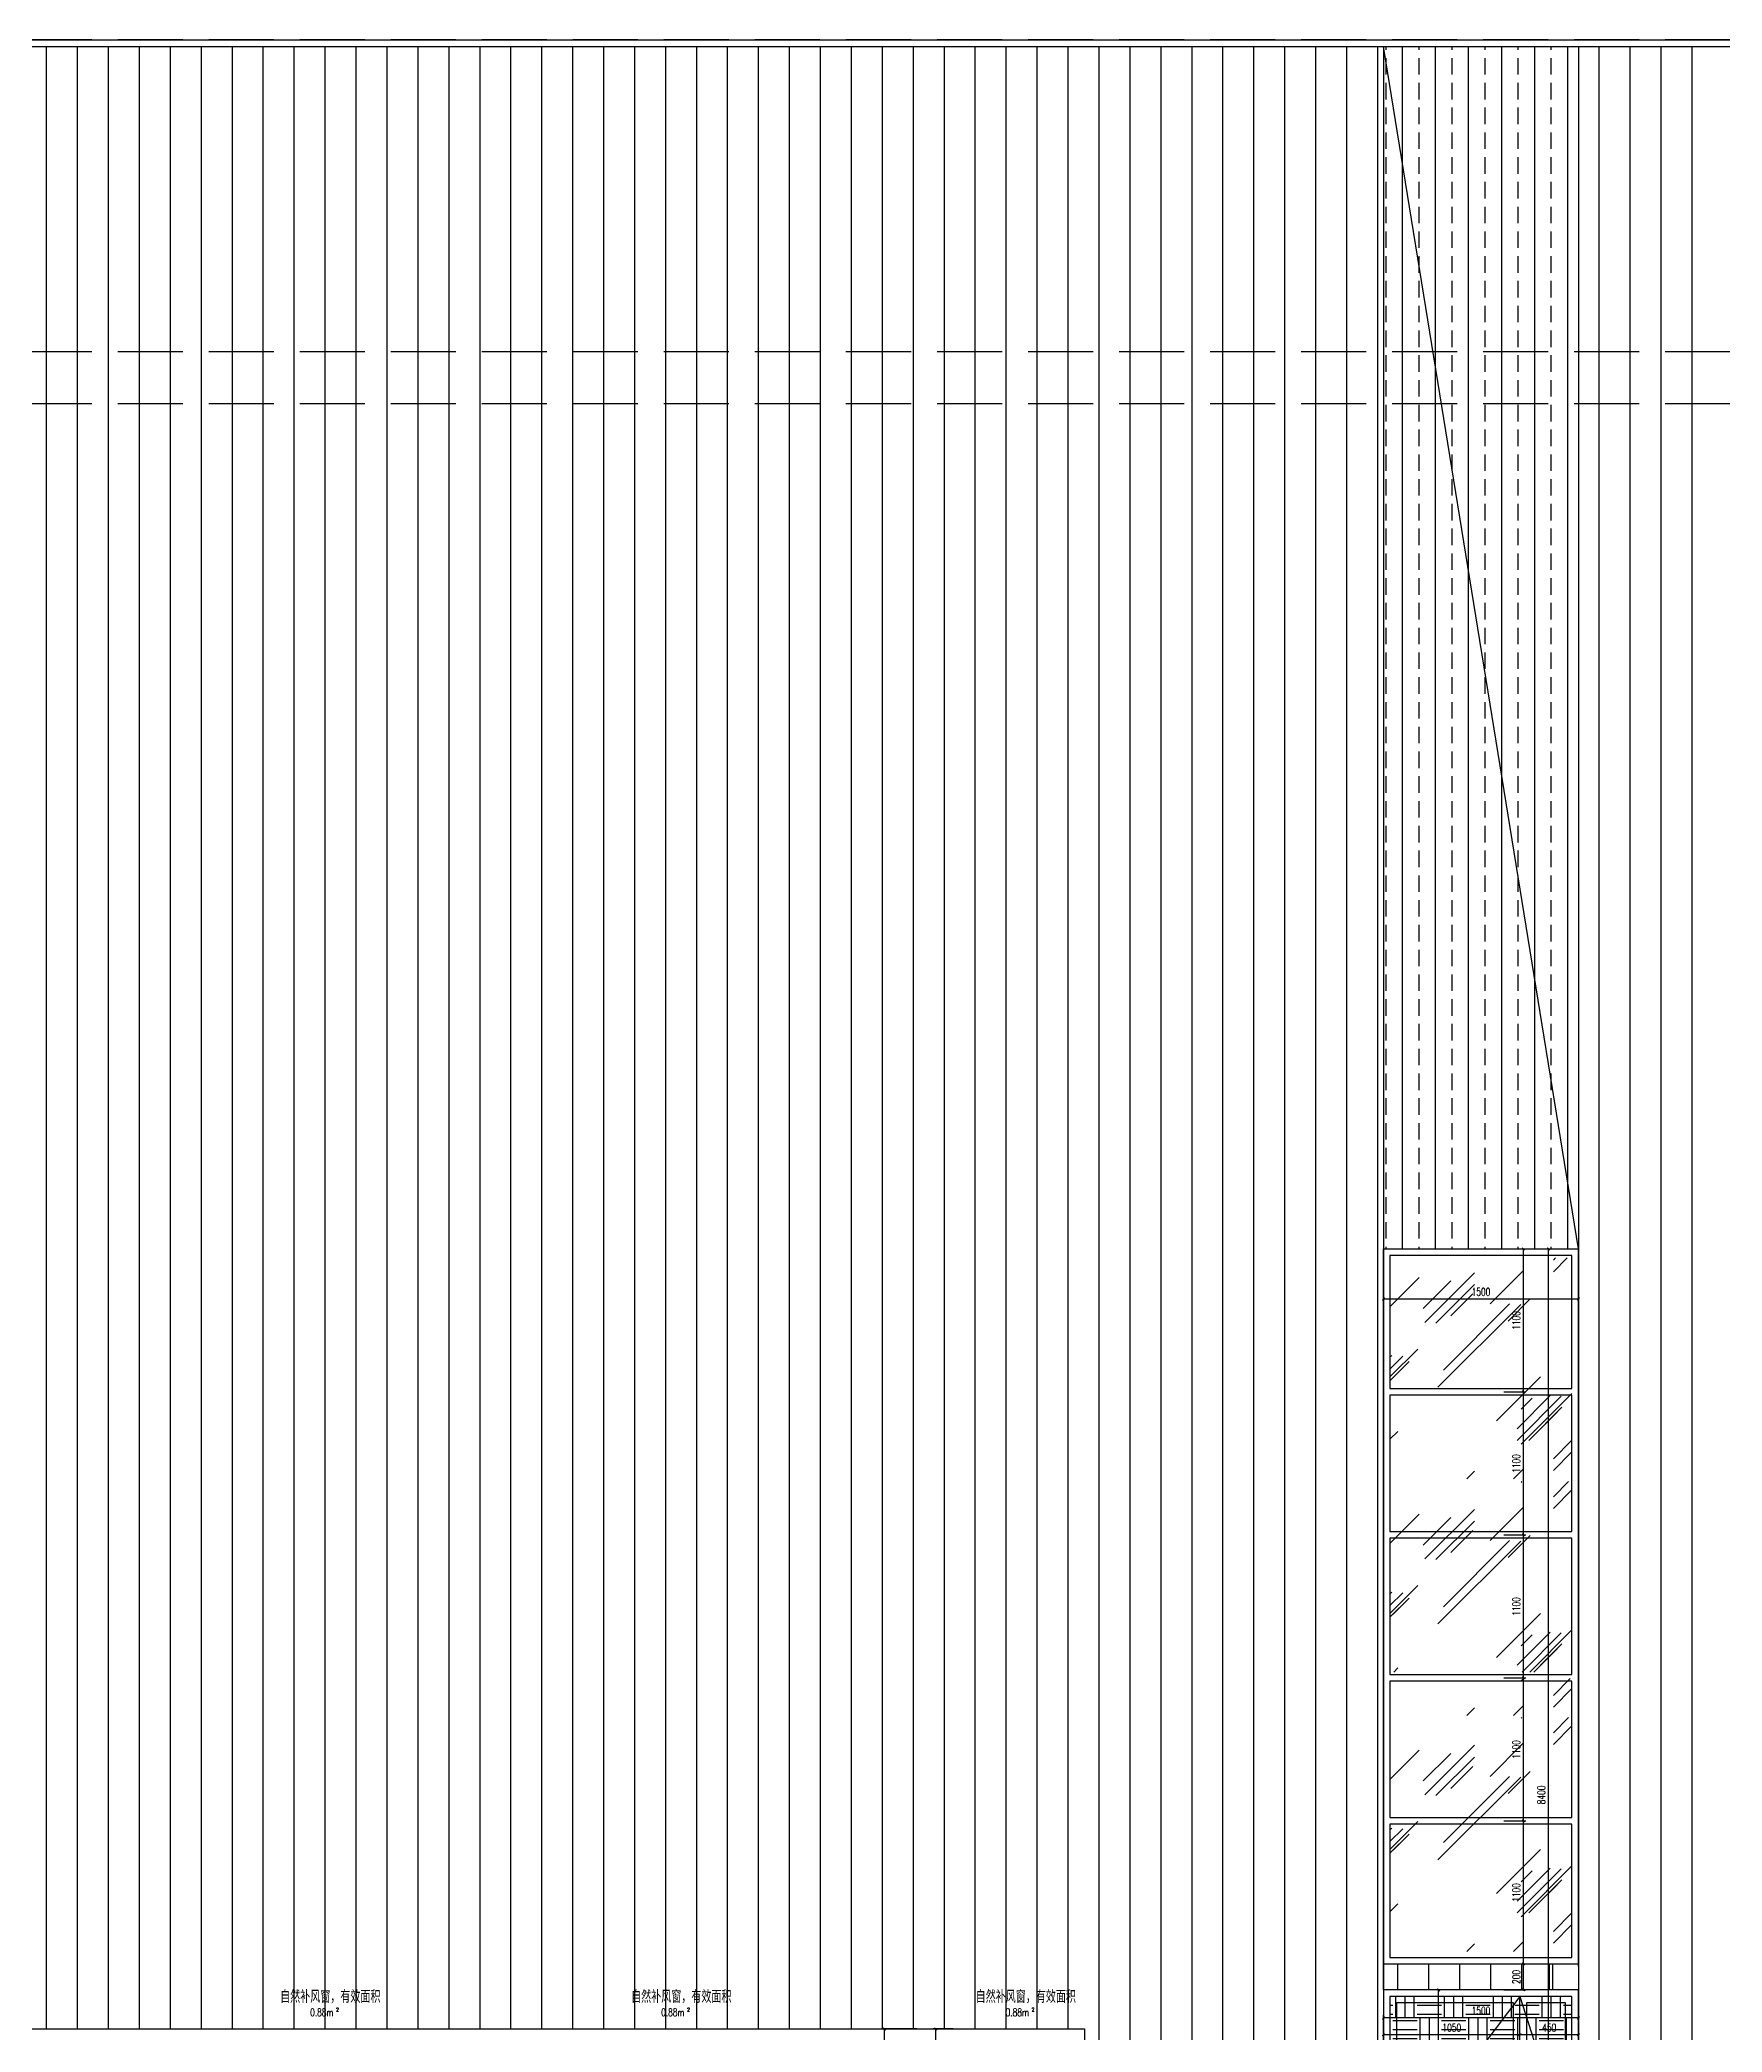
# Model space of a CAD drawing. Extents: x -2377130 to 293730, y -2 to 754590.
# Drawn here: x -843095 to -830154, y 519612 to 534937 of the extents above; entities that cross this region are included whole.
import ezdxf

# ---------------------------------------------------------------- set-up
doc = ezdxf.new("R2010")
doc.units = 0
doc.header["$LTSCALE"] = 1000
doc.header["$MEASUREMENT"] = 0
doc.linetypes.add('__DASH', pattern=[0.35, 0.25, -0.1])
doc.linetypes.add('DOTE', pattern=[2.42, 2, -0.2, 0.02, -0.2])
doc.layers.get('Defpoints').update_dxf_attribs({"color": 210})
for name, color, linetype in [('A-AXIS-DOTE', 14, 'DOTE'), ('A-HATCH-2', 251, 'Continuous'), ('A-LIN-V', 9, 'Continuous'), ('A-WINDOW', 140, 'Continuous'), ('A-门窗表显示尺寸', 160, 'Continuous'), ('AS-WALL', 40, 'Continuous'), ('SPACE', 7, 'Continuous'), ('SPACE_HATCH', 8, 'Continuous'), ('参考线', 8, 'Continuous')]:
    doc.layers.add(name, color=color, linetype=linetype)
doc.layers.add('A-WALL-HATCH', color=8, linetype='Continuous', lineweight=13)
doc.styles.add('_TCH_DIM_T3', font='SIMPLEX', dxfattribs={"width": 0.705882, "bigfont": 'GBCBIG'})
doc.styles.add('_TCH_SPACE', font='SIMPLEX', dxfattribs={"height": 5, "bigfont": 'GBCBIG'})
doc.styles.add('A-DIM_T3', font='SIMPLEX', dxfattribs={"width": 0.705882, "bigfont": 'GBCBIG'})
doc.dimstyles.new('_TCH_ARCH&&20', dxfattribs={"dimtxt": 59.5, "dimasz": 20, "dimexe": 20, "dimexo": 20, "dimgap": 25.25, "dimtad": 1, "dimdec": 0, "dimzin": 0, "dimdsep": 46, "dimtxsty": '_TCH_DIM_T3', "dimblk": 'ARCHTICK', "dimcen": 0.09, "dimclrt": 7, "dimazin": 2, "dimtfac": 1, "dimtdec": 0, "dimtix": 1, "dimtmove": 2, "dimatfit": 3, "dimfxl": 0, "dimtolj": 1, "dimtzin": 0, "dimarcsym": 0})
doc.dimstyles.new('A-DIM&&20', dxfattribs={"dimtxt": 59.5, "dimasz": 20, "dimexe": 20, "dimexo": 20, "dimgap": 25.25, "dimtad": 1, "dimdec": 0, "dimzin": 0, "dimdsep": 46, "dimtxsty": 'A-DIM_T3', "dimblk": 'ARCHTICK', "dimcen": 0.09, "dimclrt": 7, "dimazin": 2, "dimtfac": 1, "dimtdec": 0, "dimtix": 1, "dimtmove": 2, "dimatfit": 3, "dimfxl": 0, "dimtolj": 1, "dimtzin": 0, "dimarcsym": 0})

# ---------------------------------------------------------------- blocks, each defined once
blk = doc.blocks.new('_ArchTick')
at = {"color": 0, "linetype": 'ByBlock', "const_width": 0.4}
blk.add_lwpolyline([(-0.5, -0.5), (0.5, 0.5)], dxfattribs=at)
blk = doc.blocks.new('*D999')
at = {"layer": 'A-门窗表显示尺寸', "color": 0, "lineweight": -2}
for p, q in [((-855959, 519617), (-855959, 519350)), ((-835059, 519617), (-835059, 519350)), ((-855959, 519370), (-835059, 519370))]:
    blk.add_line(p, q, dxfattribs=at)
at = {"layer": 'Defpoints', "color": 0}
for p in [(-855959, 519637), (-835059, 519637), (-835059, 519370)]:
    blk.add_point(p, dxfattribs=at)
at = {"layer": 'A-门窗表显示尺寸', "color": 0, "lineweight": -2, "xscale": 20, "yscale": 20, "zscale": 20, "rotation": 180}
blk.add_blockref('_ArchTick', (-855959, 519370), dxfattribs=at)
at = {"layer": 'A-门窗表显示尺寸', "color": 0, "lineweight": -2, "xscale": 20, "yscale": 20, "zscale": 20}
blk.add_blockref('_ArchTick', (-835059, 519370), dxfattribs=at)
at = {"layer": 'A-门窗表显示尺寸', "color": 7, "insert": (-845509, 519425), "char_height": 59.5, "attachment_point": 5, "style": 'A-DIM_T3'}
blk.add_mtext('\\A1;20900', dxfattribs=at)
blk = doc.blocks.new('*D991')
at = {"layer": 'A-门窗表显示尺寸', "color": 0, "lineweight": -2}
for p, q in [((-836069, 519637), (-836223, 519637)), ((-836203, 518437), (-836203, 519637)), ((-836069, 518437), (-836223, 518437))]:
    blk.add_line(p, q, dxfattribs=at)
at = {"layer": 'Defpoints', "color": 0}
for p in [(-836203, 519637), (-836049, 519637), (-836049, 518437)]:
    blk.add_point(p, dxfattribs=at)
at = {"layer": 'A-门窗表显示尺寸', "color": 0, "lineweight": -2, "xscale": 20, "yscale": 20, "zscale": 20}
for p, rotation in [((-836203, 519637), 90), ((-836203, 518437), 270)]:
    blk.add_blockref('_ArchTick', p, dxfattribs=dict(at, rotation=rotation))
at = {"layer": 'A-门窗表显示尺寸', "color": 7, "insert": (-836258, 519037), "char_height": 59.5, "attachment_point": 5, "rotation": 90, "style": 'A-DIM_T3'}
blk.add_mtext('\\A1;1200', dxfattribs=at)
blk = doc.blocks.new('*D980')
at = {"layer": 'A-门窗表显示尺寸', "color": 0, "lineweight": -2}
for p, q in [((-836349, 519637), (-836617, 519637)), ((-836597, 517237), (-836597, 519637)), ((-836349, 517237), (-836617, 517237))]:
    blk.add_line(p, q, dxfattribs=at)
at = {"layer": 'Defpoints', "color": 0}
for p in [(-836597, 519637), (-836329, 519637), (-836329, 517237)]:
    blk.add_point(p, dxfattribs=at)
at = {"layer": 'A-门窗表显示尺寸', "color": 0, "lineweight": -2, "xscale": 20, "yscale": 20, "zscale": 20}
for p, rotation in [((-836597, 519637), 90), ((-836597, 517237), 270)]:
    blk.add_blockref('_ArchTick', p, dxfattribs=dict(at, rotation=rotation))
at = {"layer": 'A-门窗表显示尺寸', "color": 7, "insert": (-836652, 518487), "char_height": 59.5, "attachment_point": 5, "rotation": 90, "style": 'A-DIM_T3'}
blk.add_mtext('\\A1;2400', dxfattribs=at)
blk = doc.blocks.new('*D1027')
at = {"layer": 'A-门窗表显示尺寸', "color": 0, "lineweight": -2}
for p, q in [((-831833, 520137), (-831663, 520137)), ((-831683, 519937), (-831683, 520137)), ((-831833, 519937), (-831663, 519937))]:
    blk.add_line(p, q, dxfattribs=at)
at = {"layer": 'Defpoints', "color": 0}
for p in [(-831853, 520137), (-831683, 520137), (-831853, 519937)]:
    blk.add_point(p, dxfattribs=at)
at = {"layer": 'A-门窗表显示尺寸', "color": 0, "lineweight": -2, "xscale": 20, "yscale": 20, "zscale": 20}
for p, rotation in [((-831683, 520137), 90), ((-831683, 519937), 270)]:
    blk.add_blockref('_ArchTick', p, dxfattribs=dict(at, rotation=rotation))
at = {"layer": 'A-门窗表显示尺寸', "color": 7, "insert": (-831738, 520037), "char_height": 59.5, "attachment_point": 5, "rotation": 90, "style": '_TCH_DIM_T3'}
blk.add_mtext('\\A1;200', dxfattribs=at)
blk = doc.blocks.new('*D1028')
at = {"layer": 'A-门窗表显示尺寸', "color": 0, "lineweight": -2}
for p, q in [((-831833, 521237), (-831663, 521237)), ((-831683, 520137), (-831683, 521237)), ((-831833, 520137), (-831663, 520137))]:
    blk.add_line(p, q, dxfattribs=at)
at = {"layer": 'Defpoints', "color": 0}
for p in [(-831853, 521237), (-831683, 521237), (-831853, 520137)]:
    blk.add_point(p, dxfattribs=at)
at = {"layer": 'A-门窗表显示尺寸', "color": 0, "lineweight": -2, "xscale": 20, "yscale": 20, "zscale": 20}
for p, rotation in [((-831683, 521237), 90), ((-831683, 520137), 270)]:
    blk.add_blockref('_ArchTick', p, dxfattribs=dict(at, rotation=rotation))
at = {"layer": 'A-门窗表显示尺寸', "color": 7, "insert": (-831738, 520687), "char_height": 59.5, "attachment_point": 5, "rotation": 90, "style": '_TCH_DIM_T3'}
blk.add_mtext('\\A1;1100', dxfattribs=at)
blk = doc.blocks.new('*D1029')
at = {"layer": 'A-门窗表显示尺寸', "color": 0, "lineweight": -2}
for p, q in [((-831833, 522337), (-831663, 522337)), ((-831683, 521237), (-831683, 522337)), ((-831833, 521237), (-831663, 521237))]:
    blk.add_line(p, q, dxfattribs=at)
at = {"layer": 'Defpoints', "color": 0}
for p in [(-831853, 522337), (-831683, 522337), (-831853, 521237)]:
    blk.add_point(p, dxfattribs=at)
at = {"layer": 'A-门窗表显示尺寸', "color": 0, "lineweight": -2, "xscale": 20, "yscale": 20, "zscale": 20}
for p, rotation in [((-831683, 522337), 90), ((-831683, 521237), 270)]:
    blk.add_blockref('_ArchTick', p, dxfattribs=dict(at, rotation=rotation))
at = {"layer": 'A-门窗表显示尺寸', "color": 7, "insert": (-831738, 521787), "char_height": 59.5, "attachment_point": 5, "rotation": 90, "style": '_TCH_DIM_T3'}
blk.add_mtext('\\A1;1100', dxfattribs=at)
blk = doc.blocks.new('*D1030')
at = {"layer": 'A-门窗表显示尺寸', "color": 0, "lineweight": -2}
for p, q in [((-831833, 523437), (-831663, 523437)), ((-831683, 522337), (-831683, 523437)), ((-831833, 522337), (-831663, 522337))]:
    blk.add_line(p, q, dxfattribs=at)
at = {"layer": 'Defpoints', "color": 0}
for p in [(-831853, 523437), (-831683, 523437), (-831853, 522337)]:
    blk.add_point(p, dxfattribs=at)
at = {"layer": 'A-门窗表显示尺寸', "color": 0, "lineweight": -2, "xscale": 20, "yscale": 20, "zscale": 20}
for p, rotation in [((-831683, 523437), 90), ((-831683, 522337), 270)]:
    blk.add_blockref('_ArchTick', p, dxfattribs=dict(at, rotation=rotation))
at = {"layer": 'A-门窗表显示尺寸', "color": 7, "insert": (-831738, 522887), "char_height": 59.5, "attachment_point": 5, "rotation": 90, "style": '_TCH_DIM_T3'}
blk.add_mtext('\\A1;1100', dxfattribs=at)
blk = doc.blocks.new('*D1031')
at = {"layer": 'A-门窗表显示尺寸', "color": 0, "lineweight": -2}
for p, q in [((-831833, 524537), (-831663, 524537)), ((-831683, 523437), (-831683, 524537)), ((-831833, 523437), (-831663, 523437))]:
    blk.add_line(p, q, dxfattribs=at)
at = {"layer": 'Defpoints', "color": 0}
for p in [(-831853, 524537), (-831683, 524537), (-831853, 523437)]:
    blk.add_point(p, dxfattribs=at)
at = {"layer": 'A-门窗表显示尺寸', "color": 0, "lineweight": -2, "xscale": 20, "yscale": 20, "zscale": 20}
for p, rotation in [((-831683, 524537), 90), ((-831683, 523437), 270)]:
    blk.add_blockref('_ArchTick', p, dxfattribs=dict(at, rotation=rotation))
at = {"layer": 'A-门窗表显示尺寸', "color": 7, "insert": (-831738, 523987), "char_height": 59.5, "attachment_point": 5, "rotation": 90, "style": '_TCH_DIM_T3'}
blk.add_mtext('\\A1;1100', dxfattribs=at)
blk = doc.blocks.new('*D1032')
at = {"layer": 'A-门窗表显示尺寸', "color": 0, "lineweight": -2}
for p, q in [((-831833, 525637), (-831663, 525637)), ((-831683, 524537), (-831683, 525637)), ((-831833, 524537), (-831663, 524537))]:
    blk.add_line(p, q, dxfattribs=at)
at = {"layer": 'Defpoints', "color": 0}
for p in [(-831853, 525637), (-831683, 525637), (-831853, 524537)]:
    blk.add_point(p, dxfattribs=at)
at = {"layer": 'A-门窗表显示尺寸', "color": 0, "lineweight": -2, "xscale": 20, "yscale": 20, "zscale": 20}
for p, rotation in [((-831683, 525637), 90), ((-831683, 524537), 270)]:
    blk.add_blockref('_ArchTick', p, dxfattribs=dict(at, rotation=rotation))
at = {"layer": 'A-门窗表显示尺寸', "color": 7, "insert": (-831738, 525087), "char_height": 59.5, "attachment_point": 5, "rotation": 90, "style": '_TCH_DIM_T3'}
blk.add_mtext('\\A1;1100', dxfattribs=at)
blk = doc.blocks.new('*D1033')
at = {"layer": 'A-门窗表显示尺寸', "color": 0, "lineweight": -2}
for p, q in [((-831813, 525637), (-831469, 525637)), ((-831489, 517237), (-831489, 525637)), ((-831813, 517237), (-831469, 517237))]:
    blk.add_line(p, q, dxfattribs=at)
at = {"layer": 'Defpoints', "color": 0}
for p in [(-831833, 525637), (-831489, 525637), (-831833, 517237)]:
    blk.add_point(p, dxfattribs=at)
at = {"layer": 'A-门窗表显示尺寸', "color": 0, "lineweight": -2, "xscale": 20, "yscale": 20, "zscale": 20}
for p, rotation in [((-831489, 525637), 90), ((-831489, 517237), 270)]:
    blk.add_blockref('_ArchTick', p, dxfattribs=dict(at, rotation=rotation))
at = {"layer": 'A-门窗表显示尺寸', "color": 7, "insert": (-831544, 521437), "char_height": 59.5, "attachment_point": 5, "rotation": 90, "style": '_TCH_DIM_T3'}
blk.add_mtext('\\A1;8400', dxfattribs=at)
blk = doc.blocks.new('*D1034')
at = {"layer": 'A-门窗表显示尺寸', "color": 0, "lineweight": -2}
for p, q in [((-832759, 525103), (-832759, 525272)), ((-832759, 525252), (-831259, 525252)), ((-831259, 525103), (-831259, 525272))]:
    blk.add_line(p, q, dxfattribs=at)
at = {"layer": 'Defpoints', "color": 0}
for p in [(-831259, 525252), (-832759, 525083), (-831259, 525083)]:
    blk.add_point(p, dxfattribs=at)
at = {"layer": 'A-门窗表显示尺寸', "color": 0, "lineweight": -2, "xscale": 20, "yscale": 20, "zscale": 20, "rotation": 180}
blk.add_blockref('_ArchTick', (-832759, 525252), dxfattribs=at)
at = {"layer": 'A-门窗表显示尺寸', "color": 0, "lineweight": -2, "xscale": 20, "yscale": 20, "zscale": 20}
blk.add_blockref('_ArchTick', (-831259, 525252), dxfattribs=at)
at = {"layer": 'A-门窗表显示尺寸', "color": 7, "insert": (-832009, 525307), "char_height": 59.5, "attachment_point": 5, "style": 'A-DIM_T3'}
blk.add_mtext('\\A1;1500', dxfattribs=at)
blk = doc.blocks.new('*D1035')
at = {"layer": 'A-门窗表显示尺寸', "color": 0, "lineweight": -2}
for p, q in [((-832199, 519937), (-832355, 519937)), ((-832335, 517237), (-832335, 519937)), ((-832199, 517237), (-832355, 517237))]:
    blk.add_line(p, q, dxfattribs=at)
at = {"layer": 'Defpoints', "color": 0}
for p in [(-832335, 519937), (-832179, 519937), (-832179, 517237)]:
    blk.add_point(p, dxfattribs=at)
at = {"layer": 'A-门窗表显示尺寸', "color": 0, "lineweight": -2, "xscale": 20, "yscale": 20, "zscale": 20}
for p, rotation in [((-832335, 519937), 90), ((-832335, 517237), 270)]:
    blk.add_blockref('_ArchTick', p, dxfattribs=dict(at, rotation=rotation))
at = {"layer": 'A-门窗表显示尺寸', "color": 7, "insert": (-832390, 518587), "char_height": 59.5, "attachment_point": 5, "rotation": 90, "style": 'A-DIM_T3'}
blk.add_mtext('\\A1;2700', dxfattribs=at)
blk = doc.blocks.new('*D1036')
at = {"layer": 'A-门窗表显示尺寸', "color": 0, "lineweight": -2}
for p, q in [((-831709, 519443), (-831709, 519612)), ((-831259, 519592), (-831709, 519592)), ((-831259, 519443), (-831259, 519612))]:
    blk.add_line(p, q, dxfattribs=at)
at = {"layer": 'Defpoints', "color": 0}
for p in [(-831709, 519592), (-831709, 519423), (-831259, 519423)]:
    blk.add_point(p, dxfattribs=at)
at = {"layer": 'A-门窗表显示尺寸', "color": 0, "lineweight": -2, "xscale": 20, "yscale": 20, "zscale": 20, "rotation": 180}
blk.add_blockref('_ArchTick', (-831709, 519592), dxfattribs=at)
at = {"layer": 'A-门窗表显示尺寸', "color": 0, "lineweight": -2, "xscale": 20, "yscale": 20, "zscale": 20}
blk.add_blockref('_ArchTick', (-831259, 519592), dxfattribs=at)
at = {"layer": 'A-门窗表显示尺寸', "color": 7, "insert": (-831484, 519647), "char_height": 59.5, "attachment_point": 5, "style": 'A-DIM_T3'}
blk.add_mtext('\\A1;450', dxfattribs=at)
blk = doc.blocks.new('*D1037')
at = {"layer": 'A-门窗表显示尺寸', "color": 0, "lineweight": -2}
for p, q in [((-832759, 519443), (-832759, 519612)), ((-831709, 519592), (-832759, 519592)), ((-831709, 519443), (-831709, 519612))]:
    blk.add_line(p, q, dxfattribs=at)
at = {"layer": 'Defpoints', "color": 0}
for p in [(-832759, 519592), (-832759, 519423), (-831709, 519423)]:
    blk.add_point(p, dxfattribs=at)
at = {"layer": 'A-门窗表显示尺寸', "color": 0, "lineweight": -2, "xscale": 20, "yscale": 20, "zscale": 20}
for p, rotation in [((-832759, 519592), 180.0000000000032), ((-831709, 519592), 3.117506253147439e-12)]:
    blk.add_blockref('_ArchTick', p, dxfattribs=dict(at, rotation=rotation))
at = {"layer": 'A-门窗表显示尺寸', "color": 7, "insert": (-832234, 519647), "char_height": 59.5, "attachment_point": 5, "style": 'A-DIM_T3'}
blk.add_mtext('\\A1;1050', dxfattribs=at)
blk = doc.blocks.new('*D1038')
at = {"layer": 'A-门窗表显示尺寸', "color": 0, "lineweight": -2}
for p, q in [((-832759, 519573), (-832759, 519742)), ((-831259, 519722), (-832759, 519722)), ((-831259, 519573), (-831259, 519742))]:
    blk.add_line(p, q, dxfattribs=at)
at = {"layer": 'Defpoints', "color": 0}
for p in [(-832759, 519722), (-832759, 519553), (-831259, 519553)]:
    blk.add_point(p, dxfattribs=at)
at = {"layer": 'A-门窗表显示尺寸', "color": 0, "lineweight": -2, "xscale": 20, "yscale": 20, "zscale": 20}
for p, rotation in [((-832759, 519722), 180.0000000000022), ((-831259, 519722), 2.238209617644316e-12)]:
    blk.add_blockref('_ArchTick', p, dxfattribs=dict(at, rotation=rotation))
at = {"layer": 'A-门窗表显示尺寸', "color": 7, "insert": (-832009, 519777), "char_height": 59.5, "attachment_point": 5, "style": 'A-DIM_T3'}
blk.add_mtext('\\A1;1500', dxfattribs=at)

msp = doc.modelspace()

# ---------------------------------------------------------------- hatches: boundary and pattern name
at = {"layer": 'A-HATCH-2'}
h = msp.add_hatch(dxfattribs=at)
h.set_pattern_fill('ANSI31', color=8, scale=150, angle=45)
h.set_pattern_definition([(90, (907331.07, -100), (-238.125, 0), [])])
h.paths.add_polyline_path([(-832759.3, 520137.5), (-831259.3, 520137.5), (-831259.3, 519937.5), (-832759.3, 519937.5)])
at = {"layer": 'A-WALL-HATCH'}
h = msp.add_hatch(dxfattribs=at)
h.set_pattern_fill('玻璃2', color=8, scale=100)
h.set_pattern_definition([(45, (3921201.1, 40), (0, 1527.35065), [600, -360, 600, -360, 240, -523.28157]), (45, (3921171.1, 70), (0, 1527.35065), [480, -600, 360, -360, 420, -463.28157]), (45, (3921171.1, 160), (0, 1527.35065), [360, -720, 240, -360, 540, -463.28157]), (45, (3921261.1, 70), (0, 1527.35065), [360, -720, 300, -1303.2815]), (45, (3921351.1, 160), (0, 1527.35065), [180, -900, 120, -1483.2815]), (45, (3921201.1, 310), (0, 1527.35065), [120, -900, 120, -480, 300, -763.28157]), (45, (3921741.1, 220), (0, 1527.35065), [600, -900, 720, -475.28157]), (45, (3921741.1, 130), (0, 1527.35065), [840, -600, 900, -355.28157]), (45, (3921891.1, 250), (0, -1697.05627), [600, -840, 480, -763.28157]), (45, (3921801.1, 430), (0, 1527.35065), [300, -1200, 360, -823.28157]), (45, (3921981.1, 340), (0, 1527.35065), [240, -1200, 240, -1003.2815])])
h.paths.add_polyline_path([(-832709.3, 523867.5), (-831309.3, 523867.5), (-831309.3, 525567.5), (-832709.3, 525567.5)])
h = msp.add_hatch(dxfattribs=at)
h.set_pattern_fill('玻璃2', color=8, scale=100)
h.set_pattern_definition([(45, (3921201.1, -1780), (0, 1527.35065), [600, -360, 600, -360, 240, -523.28157]), (45, (3921171.1, -1750), (0, 1527.35065), [480, -600, 360, -360, 420, -463.28157]), (45, (3921171.1, -1660), (0, 1527.35065), [360, -720, 240, -360, 540, -463.28157]), (45, (3921261.1, -1750), (0, 1527.35065), [360, -720, 300, -1303.2815]), (45, (3921351.1, -1660), (0, 1527.35065), [180, -900, 120, -1483.2815]), (45, (3921201.1, -1510), (0, 1527.35065), [120, -900, 120, -480, 300, -763.28157]), (45, (3921741.1, -1600), (0, 1527.35065), [600, -900, 720, -475.28157]), (45, (3921741.1, -1690), (0, 1527.35065), [840, -600, 900, -355.28157]), (45, (3921891.1, -1570), (0, -1697.05627), [600, -840, 480, -763.28157]), (45, (3921801.1, -1390), (0, 1527.35065), [300, -1200, 360, -823.28157]), (45, (3921981.1, -1480), (0, 1527.35065), [240, -1200, 240, -1003.2815])])
h.paths.add_polyline_path([(-831309.3, 522332.5), (-832709.3, 522332.5), (-832709.3, 522047.5), (-831309.3, 522047.5)])
h.paths.add_polyline_path([(-832709.3, 522382.5), (-831309.3, 522382.5), (-831309.3, 523847.5), (-832709.3, 523847.5)])
h = msp.add_hatch(dxfattribs=at)
h.set_pattern_fill('玻璃2', color=8, scale=100)
h.set_pattern_definition([(45, (3921201.1, -3595), (0, 1527.35065), [600, -360, 600, -360, 240, -523.28157]), (45, (3921171.1, -3565), (0, 1527.35065), [480, -600, 360, -360, 420, -463.28157]), (45, (3921171.1, -3475), (0, 1527.35065), [360, -720, 240, -360, 540, -463.28157]), (45, (3921261.1, -3565), (0, 1527.35065), [360, -720, 300, -1303.2815]), (45, (3921351.1, -3475), (0, 1527.35065), [180, -900, 120, -1483.2815]), (45, (3921201.1, -3325), (0, 1527.35065), [120, -900, 120, -480, 300, -763.28157]), (45, (3921741.1, -3415), (0, 1527.35065), [600, -900, 720, -475.28157]), (45, (3921741.1, -3505), (0, 1527.35065), [840, -600, 900, -355.28157]), (45, (3921891.1, -3385), (0, -1697.05627), [600, -840, 480, -763.28157]), (45, (3921801.1, -3205), (0, 1527.35065), [300, -1200, 360, -823.28157]), (45, (3921981.1, -3295), (0, 1527.35065), [240, -1200, 240, -1003.2815])])
h.paths.add_polyline_path([(-832709.3, 520232.5), (-831309.3, 520232.5), (-831309.3, 522032.5), (-832709.3, 522032.5)])
at = {"layer": 'SPACE_HATCH'}
h = msp.add_hatch(dxfattribs=at)
h.set_pattern_fill('土壤', color=8, scale=50, style=0)
h.set_pattern_definition([(0, (0, 0), (187.5, 187.5), [187.5, -187.5]), (0, (0, 70.31), (187.5, 187.5), [187.5, -187.5]), (0, (0, 140.62), (187.5, 187.5), [187.5, -187.5]), (90, (23.44, 164.06), (-187.5, 187.5), [187.5, -187.5]), (90, (93.75, 164.06), (-187.5, 187.5), [187.5, -187.5]), (90, (164.06, 164.06), (-187.5, 187.5), [187.5, -187.5])])
h.paths.add_polyline_path([(-832709.3, 517237.5), (-831309.3, 517237.5), (-831309.3, 519887.5), (-832709.3, 519887.5)])
h.paths.add_polyline_path([(-831719.1, 518964), (-832423.6, 518964), (-832423.6, 519094), (-831719.1, 519094)])
h.paths.add_polyline_path([(-831957.9, 518870.8), (-832183.3, 518870.8), (-832183.3, 518955), (-831957.9, 518955)])

# ---------------------------------------------------------------- linework, layer by layer
at = {"layer": 'A-AXIS-DOTE', "color": 8, "linetype": '__DASH', "ltscale": 2}
for p, q in [((-738393.5, 534937.5), (-910418.5, 534937.5)), ((-738393.5, 532537.5), (-910418.5, 532537.5)), ((-738393.5, 532137.5), (-910418.5, 532137.5))]:
    msp.add_line(p, q, dxfattribs=at)
at = {"layer": 'A-HATCH-2', "color": 8, "linetype": 'Continuous'}
for p, q in [((-834946.3, 517237.5), (-834946.3, 534887.5)), ((-834708.2, 517237.5), (-834708.2, 534887.5)), ((-834470.1, 517237.5), (-834470.1, 534887.5)), ((-834232, 517237.5), (-834232, 534887.5)), ((-833993.8, 517237.5), (-833993.8, 534887.5)), ((-833755.7, 517237.5), (-833755.7, 534887.5)), ((-833517.6, 517237.5), (-833517.6, 534887.5)), ((-833279.5, 517237.5), (-833279.5, 534887.5)), ((-833041.3, 517237.5), (-833041.3, 534887.5)), ((-832803.2, 517237.5), (-832803.2, 534887.5)), ((-832739, 534860.5), (-832739, 534887.5)), ((-832612, 525637.5), (-832612, 534887.5)), ((-832485, 534860.5), (-832485, 534887.5)), ((-832358, 525637.5), (-832358, 534887.5)), ((-832231, 534860.5), (-832231, 534887.5)), ((-832104, 525637.5), (-832104, 534887.5)), ((-831977, 534860.5), (-831977, 534887.5)), ((-831850, 525637.5), (-831850, 534887.5)), ((-831723, 534860.5), (-831723, 534887.5)), ((-831596, 525637.5), (-831596, 534887.5)), ((-831469, 534860.5), (-831469, 534887.5)), ((-831342, 525637.5), (-831342, 534887.5)), ((-831099.6, 517237.5), (-831099.6, 534887.5)), ((-830861.4, 517237.5), (-830861.4, 534887.5)), ((-830623.3, 517237.5), (-830623.3, 534887.5)), ((-830385.2, 517237.5), (-830385.2, 534887.5)), ((-832739, 534670), (-832739, 534797)), ((-832485, 534670), (-832485, 534797)), ((-832231, 534670), (-832231, 534797)), ((-831977, 534670), (-831977, 534797)), ((-831723, 534670), (-831723, 534797)), ((-831469, 534670), (-831469, 534797)), ((-832739, 534479.5), (-832739, 534606.5)), ((-832485, 534479.5), (-832485, 534606.5)), ((-832231, 534479.5), (-832231, 534606.5)), ((-831977, 534479.5), (-831977, 534606.5)), ((-831723, 534479.5), (-831723, 534606.5)), ((-831469, 534479.5), (-831469, 534606.5)), ((-832739, 534289), (-832739, 534416)), ((-832485, 534289), (-832485, 534416)), ((-832231, 534289), (-832231, 534416)), ((-831977, 534289), (-831977, 534416)), ((-831723, 534289), (-831723, 534416)), ((-831469, 534289), (-831469, 534416)), ((-832739, 534098.5), (-832739, 534225.5)), ((-832485, 534098.5), (-832485, 534225.5)), ((-832231, 534098.5), (-832231, 534225.5)), ((-831977, 534098.5), (-831977, 534225.5)), ((-831723, 534098.5), (-831723, 534225.5)), ((-831469, 534098.5), (-831469, 534225.5)), ((-832739, 533908), (-832739, 534035)), ((-832485, 533908), (-832485, 534035)), ((-832231, 533908), (-832231, 534035)), ((-831977, 533908), (-831977, 534035)), ((-831723, 533908), (-831723, 534035)), ((-831469, 533908), (-831469, 534035)), ((-832739, 533717.5), (-832739, 533844.5)), ((-832485, 533717.5), (-832485, 533844.5)), ((-832231, 533717.5), (-832231, 533844.5)), ((-831977, 533717.5), (-831977, 533844.5)), ((-831723, 533717.5), (-831723, 533844.5)), ((-831469, 533717.5), (-831469, 533844.5)), ((-832739, 533527), (-832739, 533654)), ((-832485, 533527), (-832485, 533654)), ((-832231, 533527), (-832231, 533654)), ((-831977, 533527), (-831977, 533654)), ((-831723, 533527), (-831723, 533654)), ((-831469, 533527), (-831469, 533654)), ((-832739, 533336.5), (-832739, 533463.5)), ((-832485, 533336.5), (-832485, 533463.5)), ((-832231, 533336.5), (-832231, 533463.5)), ((-831977, 533336.5), (-831977, 533463.5)), ((-831723, 533336.5), (-831723, 533463.5)), ((-831469, 533336.5), (-831469, 533463.5)), ((-832739, 533146), (-832739, 533273)), ((-832485, 533146), (-832485, 533273)), ((-832231, 533146), (-832231, 533273)), ((-831977, 533146), (-831977, 533273)), ((-831723, 533146), (-831723, 533273)), ((-831469, 533146), (-831469, 533273)), ((-832739, 532955.5), (-832739, 533082.5)), ((-832485, 532955.5), (-832485, 533082.5)), ((-832231, 532955.5), (-832231, 533082.5)), ((-831977, 532955.5), (-831977, 533082.5)), ((-831723, 532955.5), (-831723, 533082.5)), ((-831469, 532955.5), (-831469, 533082.5)), ((-832739, 532765), (-832739, 532892)), ((-832485, 532765), (-832485, 532892)), ((-832231, 532765), (-832231, 532892)), ((-831977, 532765), (-831977, 532892)), ((-831723, 532765), (-831723, 532892)), ((-831469, 532765), (-831469, 532892)), ((-832739, 532574.5), (-832739, 532701.5)), ((-832485, 532574.5), (-832485, 532701.5)), ((-832231, 532574.5), (-832231, 532701.5)), ((-831977, 532574.5), (-831977, 532701.5)), ((-831723, 532574.5), (-831723, 532701.5)), ((-831469, 532574.5), (-831469, 532701.5)), ((-832739, 532384), (-832739, 532511)), ((-832485, 532384), (-832485, 532511)), ((-832231, 532384), (-832231, 532511)), ((-831977, 532384), (-831977, 532511)), ((-831723, 532384), (-831723, 532511)), ((-831469, 532384), (-831469, 532511)), ((-832739, 532193.5), (-832739, 532320.5)), ((-832485, 532193.5), (-832485, 532320.5)), ((-832231, 532193.5), (-832231, 532320.5)), ((-831977, 532193.5), (-831977, 532320.5)), ((-831723, 532193.5), (-831723, 532320.5)), ((-831469, 532193.5), (-831469, 532320.5)), ((-832739, 532003), (-832739, 532130)), ((-832485, 532003), (-832485, 532130)), ((-832231, 532003), (-832231, 532130)), ((-831977, 532003), (-831977, 532130)), ((-831723, 532003), (-831723, 532130)), ((-831469, 532003), (-831469, 532130)), ((-832739, 531812.5), (-832739, 531939.5)), ((-832485, 531812.5), (-832485, 531939.5)), ((-832231, 531812.5), (-832231, 531939.5)), ((-831977, 531812.5), (-831977, 531939.5)), ((-831723, 531812.5), (-831723, 531939.5)), ((-831469, 531812.5), (-831469, 531939.5)), ((-832739, 531622), (-832739, 531749)), ((-832485, 531622), (-832485, 531749)), ((-832231, 531622), (-832231, 531749)), ((-831977, 531622), (-831977, 531749)), ((-831723, 531622), (-831723, 531749)), ((-831469, 531622), (-831469, 531749)), ((-832739, 531431.5), (-832739, 531558.5)), ((-832485, 531431.5), (-832485, 531558.5)), ((-832231, 531431.5), (-832231, 531558.5)), ((-831977, 531431.5), (-831977, 531558.5)), ((-831723, 531431.5), (-831723, 531558.5)), ((-831469, 531431.5), (-831469, 531558.5)), ((-832739, 531241), (-832739, 531368)), ((-832485, 531241), (-832485, 531368)), ((-832231, 531241), (-832231, 531368)), ((-831977, 531241), (-831977, 531368)), ((-831723, 531241), (-831723, 531368)), ((-831469, 531241), (-831469, 531368)), ((-832739, 531050.5), (-832739, 531177.5)), ((-832485, 531050.5), (-832485, 531177.5)), ((-832231, 531050.5), (-832231, 531177.5)), ((-831977, 531050.5), (-831977, 531177.5)), ((-831723, 531050.5), (-831723, 531177.5)), ((-831469, 531050.5), (-831469, 531177.5)), ((-832739, 530860), (-832739, 530987)), ((-832485, 530860), (-832485, 530987)), ((-832231, 530860), (-832231, 530987)), ((-831977, 530860), (-831977, 530987)), ((-831723, 530860), (-831723, 530987)), ((-831469, 530860), (-831469, 530987)), ((-832739, 530669.5), (-832739, 530796.5)), ((-832485, 530669.5), (-832485, 530796.5)), ((-832231, 530669.5), (-832231, 530796.5)), ((-831977, 530669.5), (-831977, 530796.5)), ((-831723, 530669.5), (-831723, 530796.5)), ((-831469, 530669.5), (-831469, 530796.5)), ((-832739, 530479), (-832739, 530606)), ((-832485, 530479), (-832485, 530606)), ((-832231, 530479), (-832231, 530606)), ((-831977, 530479), (-831977, 530606)), ((-831723, 530479), (-831723, 530606)), ((-831469, 530479), (-831469, 530606)), ((-832739, 530288.5), (-832739, 530415.5)), ((-832485, 530288.5), (-832485, 530415.5)), ((-832231, 530288.5), (-832231, 530415.5)), ((-831977, 530288.5), (-831977, 530415.5)), ((-831723, 530288.5), (-831723, 530415.5)), ((-831469, 530288.5), (-831469, 530415.5)), ((-832739, 530098), (-832739, 530225)), ((-832485, 530098), (-832485, 530225)), ((-832231, 530098), (-832231, 530225)), ((-831977, 530098), (-831977, 530225)), ((-831723, 530098), (-831723, 530225)), ((-831469, 530098), (-831469, 530225)), ((-832739, 529907.5), (-832739, 530034.5)), ((-832485, 529907.5), (-832485, 530034.5)), ((-832231, 529907.5), (-832231, 530034.5)), ((-831977, 529907.5), (-831977, 530034.5)), ((-831723, 529907.5), (-831723, 530034.5)), ((-831469, 529907.5), (-831469, 530034.5)), ((-832739, 529717), (-832739, 529844)), ((-832485, 529717), (-832485, 529844)), ((-832231, 529717), (-832231, 529844)), ((-831977, 529717), (-831977, 529844)), ((-831723, 529717), (-831723, 529844)), ((-831469, 529717), (-831469, 529844)), ((-832739, 529526.5), (-832739, 529653.5)), ((-832485, 529526.5), (-832485, 529653.5)), ((-832231, 529526.5), (-832231, 529653.5)), ((-831977, 529526.5), (-831977, 529653.5)), ((-831723, 529526.5), (-831723, 529653.5)), ((-831469, 529526.5), (-831469, 529653.5)), ((-832739, 529336), (-832739, 529463)), ((-832485, 529336), (-832485, 529463)), ((-832231, 529336), (-832231, 529463)), ((-831977, 529336), (-831977, 529463)), ((-831723, 529336), (-831723, 529463)), ((-831469, 529336), (-831469, 529463)), ((-832739, 529145.5), (-832739, 529272.5)), ((-832485, 529145.5), (-832485, 529272.5)), ((-832231, 529145.5), (-832231, 529272.5)), ((-831977, 529145.5), (-831977, 529272.5)), ((-831723, 529145.5), (-831723, 529272.5)), ((-831469, 529145.5), (-831469, 529272.5)), ((-832739, 528955), (-832739, 529082)), ((-832485, 528955), (-832485, 529082)), ((-832231, 528955), (-832231, 529082)), ((-831977, 528955), (-831977, 529082)), ((-831723, 528955), (-831723, 529082)), ((-831469, 528955), (-831469, 529082)), ((-832739, 528764.5), (-832739, 528891.5)), ((-832485, 528764.5), (-832485, 528891.5)), ((-832231, 528764.5), (-832231, 528891.5)), ((-831977, 528764.5), (-831977, 528891.5)), ((-831723, 528764.5), (-831723, 528891.5)), ((-831469, 528764.5), (-831469, 528891.5)), ((-832739, 528574), (-832739, 528701)), ((-832485, 528574), (-832485, 528701)), ((-832231, 528574), (-832231, 528701)), ((-831977, 528574), (-831977, 528701)), ((-831723, 528574), (-831723, 528701)), ((-831469, 528574), (-831469, 528701)), ((-832739, 528383.5), (-832739, 528510.5)), ((-832485, 528383.5), (-832485, 528510.5)), ((-832231, 528383.5), (-832231, 528510.5)), ((-831977, 528383.5), (-831977, 528510.5)), ((-831723, 528383.5), (-831723, 528510.5)), ((-831469, 528383.5), (-831469, 528510.5)), ((-832739, 528193), (-832739, 528320)), ((-832485, 528193), (-832485, 528320)), ((-832231, 528193), (-832231, 528320)), ((-831977, 528193), (-831977, 528320)), ((-831723, 528193), (-831723, 528320)), ((-831469, 528193), (-831469, 528320)), ((-832739, 528002.5), (-832739, 528129.5)), ((-832485, 528002.5), (-832485, 528129.5)), ((-832231, 528002.5), (-832231, 528129.5)), ((-831977, 528002.5), (-831977, 528129.5)), ((-831723, 528002.5), (-831723, 528129.5)), ((-831469, 528002.5), (-831469, 528129.5)), ((-832739, 527812), (-832739, 527939)), ((-832485, 527812), (-832485, 527939)), ((-832231, 527812), (-832231, 527939)), ((-831977, 527812), (-831977, 527939)), ((-831723, 527812), (-831723, 527939)), ((-831469, 527812), (-831469, 527939)), ((-832739, 527621.5), (-832739, 527748.5)), ((-832485, 527621.5), (-832485, 527748.5)), ((-832231, 527621.5), (-832231, 527748.5)), ((-831977, 527621.5), (-831977, 527748.5)), ((-831723, 527621.5), (-831723, 527748.5)), ((-831469, 527621.5), (-831469, 527748.5)), ((-832739, 527431), (-832739, 527558)), ((-832485, 527431), (-832485, 527558)), ((-832231, 527431), (-832231, 527558)), ((-831977, 527431), (-831977, 527558)), ((-831723, 527431), (-831723, 527558)), ((-831469, 527431), (-831469, 527558)), ((-832739, 527240.5), (-832739, 527367.5)), ((-832485, 527240.5), (-832485, 527367.5)), ((-832231, 527240.5), (-832231, 527367.5)), ((-831977, 527240.5), (-831977, 527367.5)), ((-831723, 527240.5), (-831723, 527367.5)), ((-831469, 527240.5), (-831469, 527367.5)), ((-832739, 527050), (-832739, 527177)), ((-832485, 527050), (-832485, 527177)), ((-832231, 527050), (-832231, 527177)), ((-831977, 527050), (-831977, 527177)), ((-831723, 527050), (-831723, 527177)), ((-831469, 527050), (-831469, 527177)), ((-832739, 526859.5), (-832739, 526986.5)), ((-832485, 526859.5), (-832485, 526986.5)), ((-832231, 526859.5), (-832231, 526986.5)), ((-831977, 526859.5), (-831977, 526986.5)), ((-831723, 526859.5), (-831723, 526986.5)), ((-831469, 526859.5), (-831469, 526986.5)), ((-832739, 526669), (-832739, 526796)), ((-832485, 526669), (-832485, 526796)), ((-832231, 526669), (-832231, 526796)), ((-831977, 526669), (-831977, 526796)), ((-831723, 526669), (-831723, 526796)), ((-831469, 526669), (-831469, 526796)), ((-832739, 526478.5), (-832739, 526605.5)), ((-832485, 526478.5), (-832485, 526605.5)), ((-832231, 526478.5), (-832231, 526605.5)), ((-831977, 526478.5), (-831977, 526605.5)), ((-831723, 526478.5), (-831723, 526605.5)), ((-831469, 526478.5), (-831469, 526605.5)), ((-832739, 526288), (-832739, 526415)), ((-832485, 526288), (-832485, 526415)), ((-832231, 526288), (-832231, 526415)), ((-831977, 526288), (-831977, 526415)), ((-831723, 526288), (-831723, 526415)), ((-831469, 526288), (-831469, 526415)), ((-832739, 526097.5), (-832739, 526224.5)), ((-832485, 526097.5), (-832485, 526224.5)), ((-832231, 526097.5), (-832231, 526224.5)), ((-831977, 526097.5), (-831977, 526224.5)), ((-831723, 526097.5), (-831723, 526224.5)), ((-831469, 526097.5), (-831469, 526224.5)), ((-832739, 525907), (-832739, 526034)), ((-832485, 525907), (-832485, 526034)), ((-832231, 525907), (-832231, 526034)), ((-831977, 525907), (-831977, 526034)), ((-831723, 525907), (-831723, 526034)), ((-831469, 525907), (-831469, 526034)), ((-832739, 525716.5), (-832739, 525843.5)), ((-832485, 525716.5), (-832485, 525843.5)), ((-832231, 525716.5), (-832231, 525843.5)), ((-831977, 525716.5), (-831977, 525843.5)), ((-831723, 525716.5), (-831723, 525843.5)), ((-831469, 525716.5), (-831469, 525843.5)), ((-832739, 525637.5), (-832739, 525653)), ((-832485, 525637.5), (-832485, 525653)), ((-832231, 525637.5), (-832231, 525653)), ((-831977, 525637.5), (-831977, 525653)), ((-831723, 525637.5), (-831723, 525653)), ((-831469, 525637.5), (-831469, 525653))]:
    msp.add_line(p, q, dxfattribs=at)
at = {"layer": 'A-LIN-V', "color": 8}
for p, q in [((-903359.3, 534937.5), (-745359.3, 534937.5)), ((-903359.3, 534887.5), (-745359.3, 534887.5)), ((-832759.3, 534887.5), (-832759.3, 516937.5)), ((-831259.3, 534887.5), (-831259.3, 516937.5)), ((-832759.3, 525637.5), (-831259.3, 525637.5)), ((-832759.3, 520137.5), (-831359.3, 520137.5))]:
    msp.add_line(p, q, dxfattribs=at)
at = {"layer": 'A-WALL-HATCH', "color": 8}
msp.add_line((-831483.3, 519937.5), (-831483.3, 520137.5), dxfattribs=at)
at = {"layer": 'A-WINDOW', "color": 8}
for p, q in [((-832759.3, 520117.5), (-832759.3, 525637.5)), ((-832759.3, 525637.5), (-831259.3, 525637.5)), ((-831259.3, 520117.5), (-831259.3, 525637.5)), ((-832759.3, 520137.5), (-831259.3, 520137.5)), ((-831259.3, 519937.5), (-832759.3, 519937.5)), ((-832759.3, 519937.5), (-832759.3, 517237.5)), ((-831709.3, 519887.5), (-832709.3, 519887.5)), ((-832709.3, 519887.5), (-832709.3, 517237.5)), ((-831759.7, 519837.5), (-832659.3, 519837.5)), ((-832659.3, 519837.5), (-832659.3, 517287.5)), ((-831759.7, 517287.5), (-831759.7, 519837.5)), ((-831709.3, 517237.5), (-831709.3, 519887.5)), ((-831309.3, 519887.5), (-831709.3, 519887.5)), ((-831659.3, 519837.5), (-831659.3, 517287.5)), ((-831359.3, 519837.5), (-831659.3, 519837.5)), ((-831359.3, 517287.5), (-831359.3, 519837.5)), ((-831309.3, 517237.5), (-831309.3, 519887.5)), ((-831259.3, 517237.5), (-831259.3, 519937.5))]:
    msp.add_line(p, q, dxfattribs=at)
for points in [[(-832709.3, 524562.5), (-831309.3, 524562.5), (-831309.3, 525587.5), (-832709.3, 525587.5)], [(-832709.3, 523462.5), (-831309.3, 523462.5), (-831309.3, 524512.5), (-832709.3, 524512.5)], [(-832709.3, 522362.5), (-831309.3, 522362.5), (-831309.3, 523412.5), (-832709.3, 523412.5)], [(-832709.3, 522312.5), (-832709.3, 521262.5), (-831309.3, 521262.5), (-831309.3, 522312.5)], [(-832709.3, 520187.5), (-831309.3, 520187.5), (-831309.3, 521212.5), (-832709.3, 521212.5)], [(-832759.3, 520137.5), (-831259.3, 520137.5), (-831259.3, 519937.5), (-832759.3, 519937.5)]]:
    msp.add_lwpolyline(points, close=True, dxfattribs=at)
for points in [[(-831709.3, 519887.5), (-832659.3, 518630), (-831709.3, 517237.5)], [(-831709.3, 519887.5), (-831309.3, 518640), (-831709.3, 517237.5)]]:
    msp.add_lwpolyline(points, dxfattribs=at)
at = {"layer": 'AS-WALL', "color": 8}
msp.add_line((-831259.3, 525637.5), (-832759.3, 534887.5), dxfattribs=at)

# ---------------------------------------------------------------- texts
at = {"layer": 'SPACE', "color": 8, "style": '_TCH_SPACE'}
for p in [(-841246.2, 519837.5), (-841246.2, 519837.5), (-838546.2, 519837.5), (-838546.2, 519837.5), (-835896.2, 519837.5)]:
    msp.add_text('自然补风窗，有效面积', height=96.45, dxfattribs=at).set_placement(p)
at = {"layer": 'SPACE', "color": 8, "style": '_TCH_SPACE', "width": 0.705882}
for s, height, p in [('0.88m', 59.5, (-841015.9, 519735.1)), ('0.88m', 59.5, (-841015.9, 519735.1)), ('2', 29.8, (-840815.9, 519770.1)), ('2', 29.8, (-840815.9, 519770.1)), ('0.88m', 59.5, (-838315.9, 519735.1)), ('0.88m', 59.5, (-838315.9, 519735.1)), ('2', 29.8, (-838115.9, 519770.1)), ('2', 29.8, (-838115.9, 519770.1)), ('0.88m', 59.5, (-835665.9, 519735.1)), ('2', 29.8, (-835465.9, 519770.1))]:
    msp.add_text(s, height=height, dxfattribs=at).set_placement(p)

# ---------------------------------------------------------------- dimensions: what is measured, and where the dimension line sits
at = {"layer": 'A-门窗表显示尺寸', "color": 8}
for p1, p2, distance, dimstyle, picture, middle in [((-831853.3, 524537.5), (-831853.3, 525637.5), -170, '_TCH_ARCH&&20', '*D1032', (-831738.3, 525087.5)), ((-831833.3, 517237.5), (-831833.3, 525637.5), -344.3, '_TCH_ARCH&&20', '*D1033', (-831543.9, 521437.5)), ((-832759.3, 525082.5), (-831259.3, 525082.5), 169.5, 'A-DIM&&20', '*D1034', (-832009.3, 525307)), ((-831853.3, 523437.5), (-831853.3, 524537.5), -170, '_TCH_ARCH&&20', '*D1031', (-831738.3, 523987.5)), ((-831853.3, 522337.5), (-831853.3, 523437.5), -170, '_TCH_ARCH&&20', '*D1030', (-831738.3, 522887.5)), ((-831853.3, 521237.5), (-831853.3, 522337.5), -170, '_TCH_ARCH&&20', '*D1029', (-831738.3, 521787.5)), ((-831853.3, 520137.5), (-831853.3, 521237.5), -170, '_TCH_ARCH&&20', '*D1028', (-831738.3, 520687.5)), ((-831853.3, 519937.5), (-831853.3, 520137.5), -170, '_TCH_ARCH&&20', '*D1027', (-831738.3, 520037.5)), ((-832179.3, 517237.5), (-832179.3, 519937.5), 156.1, 'A-DIM&&20', '*D1035', (-832390.4, 518587.5)), ((-831259.3, 519552.5), (-832759.3, 519552.5), -169.5, 'A-DIM&&20', '*D1038', (-832009.3, 519777)), ((-831709.3, 519422.5), (-832759.3, 519422.5), -169.5, 'A-DIM&&20', '*D1037', (-832234.3, 519647)), ((-831259.3, 519422.5), (-831709.3, 519422.5), -169.5, 'A-DIM&&20', '*D1036', (-831484.3, 519647))]:
    dim = msp.add_aligned_dim(p1=p1, p2=p2, distance=distance, dimstyle=dimstyle, dxfattribs=at)
    dim.commit()
    dim.dimension.update_dxf_attribs({"geometry": picture, "text_midpoint": middle})

# ---------------------------------------------------------------- wipeouts: each hides what was drawn before it
at = {"color": 8}
msp.add_wipeout([(-855959.3, 517237.5), (-835059.3, 517237.5), (-835059.3, 519637.5), (-855959.3, 519637.5)], dxfattribs=at).dxf.layer = '参考线'

# ---------------------------------------------------------------- next in the draw order: linework, layer by layer
at = {"layer": 'A-HATCH-2', "color": 8, "linetype": 'Continuous'}
for p, q in [((-843042.6, 519637.5), (-843042.6, 534887.5)), ((-842804.5, 519637.5), (-842804.5, 534887.5)), ((-842566.3, 519637.5), (-842566.3, 534887.5)), ((-842328.2, 519637.5), (-842328.2, 534887.5)), ((-842090.1, 519637.5), (-842090.1, 534887.5)), ((-841852, 519637.5), (-841852, 534887.5)), ((-841613.8, 519637.5), (-841613.8, 534887.5)), ((-841375.7, 519637.5), (-841375.7, 534887.5)), ((-841137.6, 519637.5), (-841137.6, 534887.5)), ((-840899.5, 519637.5), (-840899.5, 534887.5)), ((-840661.3, 519637.5), (-840661.3, 534887.5)), ((-840423.2, 519637.5), (-840423.2, 534887.5)), ((-840185.1, 519637.5), (-840185.1, 534887.5)), ((-839947, 519637.5), (-839947, 534887.5)), ((-839708.8, 519637.5), (-839708.8, 534887.5)), ((-839470.7, 519637.5), (-839470.7, 534887.5)), ((-839232.6, 519637.5), (-839232.6, 534887.5)), ((-838994.5, 519637.5), (-838994.5, 534887.5)), ((-838756.3, 519637.5), (-838756.3, 534887.5)), ((-838518.2, 519637.5), (-838518.2, 534887.5)), ((-838280.1, 519637.5), (-838280.1, 534887.5)), ((-838042, 519637.5), (-838042, 534887.5)), ((-837803.8, 519637.5), (-837803.8, 534887.5)), ((-837565.7, 519637.5), (-837565.7, 534887.5)), ((-837327.6, 519637.5), (-837327.6, 534887.5)), ((-837089.5, 519637.5), (-837089.5, 534887.5)), ((-836851.3, 519637.5), (-836851.3, 534887.5)), ((-836613.2, 519637.5), (-836613.2, 534887.5)), ((-836375.1, 519637.5), (-836375.1, 534887.5)), ((-836137, 519637.5), (-836137, 534887.5)), ((-835898.8, 519637.5), (-835898.8, 534887.5)), ((-835660.7, 519637.5), (-835660.7, 534887.5)), ((-835422.6, 519637.5), (-835422.6, 534887.5)), ((-835184.5, 519637.5), (-835184.5, 534887.5))]:
    msp.add_line(p, q, dxfattribs=at)
at = {"layer": 'A-WINDOW', "color": 8}
msp.add_lwpolyline([(-835059.3, 517237.5), (-855959.3, 517237.5), (-855959.3, 519637.5), (-835059.3, 519637.5)], close=True, dxfattribs=at)

# ---------------------------------------------------------------- next in the draw order: dimensions: what is measured, and where the dimension line sits
at = {"layer": 'A-门窗表显示尺寸', "color": 8}
for p1, p2, distance, picture, middle in [((-855959.3, 519637.5), (-835059.3, 519637.5), -267.5, '*D999', (-845509.3, 519425)), ((-836049.3, 518437.5), (-836049.3, 519637.5), 153.7, '*D991', (-836258.1, 519037.5))]:
    dim = msp.add_aligned_dim(p1=p1, p2=p2, distance=distance, dimstyle='A-DIM&&20', dxfattribs=at)
    dim.commit()
    dim.dimension.update_dxf_attribs({"geometry": picture, "text_midpoint": middle})
dim = msp.add_linear_dim(base=(-836596.8, 519637.5), p1=(-836329.3, 517237.5), p2=(-836329.3, 519637.5), angle=90, dimstyle='A-DIM&&20', dxfattribs=at)
dim.commit()
dim.dimension.update_dxf_attribs({"geometry": '*D980', "text_midpoint": (-836651.8, 518487.5), "dimtype": 161})

doc.saveas('drawing.dxf')
